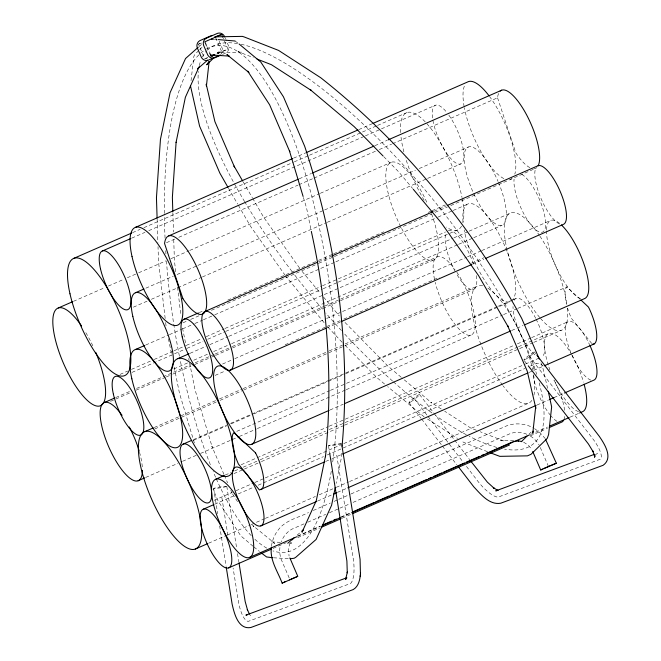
<?xml version="1.0" encoding="UTF-8"?>
<svg xmlns="http://www.w3.org/2000/svg" width="661" height="661" viewBox="0 0 661 661"><rect width="100%" height="100%" fill="white"/><g stroke="black" fill="none" stroke-linecap="round" stroke-linejoin="round"><path stroke-width="0.5" stroke-dasharray="3.31 2.48" d="M341.605 453.256L341.2 458.627L336.085 483.431M191.037 80.7L193.88 56.292L194.772 54.541L198.969 50.302M271.431 546.283C272.258 540.103 274.761 534.154 278.719 529.321C286.039 519.976 298.466 517.679 308.547 512.556M290.072 543.003L288.403 548.523L289.064 556.066M580.259 299.383L566.907 286.874L565.808 288.436A31.959 10.188 66.4 0 0 566.576 304.448M594.991 455.255L597.536 453.173L595.611 453.884M199.68 49.6L202.539 46.807M217.981 53.789L220.791 51.037L217.205 52.607L241.629 52.145L237.985 51.608L253.27 57.59M529.073 434.112L531.18 432.046M198.944 46.658L202.737 43.386M297.111 535.162L301.011 531.799M207.571 57.614L204.77 58.837L198.449 44.163L202.183 42.527M216.915 53.524L227.971 49.112L223.228 38.107M217.684 53.615L227.971 49.112M222.517 54.409L226.07 52.847A5.99 5.676 69.7 0 0 228.59 45.931L225.913 39.71M293.492 158.186L305.787 152.807M358.758 129.622L372.003 123.83M132.564 232.639L140.132 229.334M143.916 227.673L293.377 162.267M294.319 161.854L308.513 155.641M309.455 155.228L376.621 125.838M377.563 125.416L406.887 112.585M131.762 238.125L145.007 232.333M148.791 230.672L364.459 136.282M365.409 135.869L380.538 129.25M381.488 128.837L435.401 105.239M299.235 178.792L311.529 173.413M374.911 145.676L387.206 140.289M166.465 242.703L174.975 238.976M178.759 237.316L297.946 185.154M298.896 184.741L313.083 178.536M314.025 178.115L375.514 151.212M379.298 149.551L391.593 144.172M392.543 143.759L497.543 97.803A42.61 13.592 66.4 0 1 498.931 92.755M73.429 301.358L104.645 287.692M108.429 286.039L123.557 279.413M127.342 277.76L137.752 273.208M138.694 272.795L166.126 260.781M170.86 258.715L188.831 250.85M189.773 250.436L319.37 193.723M320.312 193.309L391.262 162.259M145.858 288.179L173.289 276.174M177.074 274.522L196.937 265.829M197.887 265.416L323.692 210.355M324.642 209.942L415.447 170.199M419.231 168.538L468.426 147.015M133.39 307.167L147.577 300.962M151.361 299.301L201.498 277.364M202.44 276.951L326.36 222.716M327.302 222.303L426.626 178.834M427.576 178.42L460.684 163.928M199.333 312.554L202.167 311.314M227.706 300.135L317.569 260.806M318.519 260.393L332.706 254.179M333.656 253.766L383.785 231.829M428.245 212.371L431.088 211.132M432.03 210.71L445.274 204.918M318.552 261.773L331.797 255.981M433.963 211.264L446.258 205.885M183.064 322.75L186.848 321.097M190.632 319.445L199.143 315.718M211.446 310.331L318.338 263.557M318.742 263.26L333.466 256.931M334.416 256.518L431.848 213.875M435.095 212.338L447.39 206.959M450.761 205.596L535.369 168.456M145.742 345.001L168.448 335.069M169.398 334.656L181.692 329.269M182.634 328.856L193.987 323.89M194.937 323.477L202.506 320.164M203.448 319.75L213.85 315.198M214.8 314.785L319.8 268.829M320.742 268.416L334.929 262.21M335.879 261.789L437.095 217.494M438.036 217.081L452.231 210.876M453.173 210.462L468.31 203.836M120.087 374.382L127.656 371.069M131.432 369.408L153.195 359.89M154.137 359.477L173.058 351.198M174 350.784L185.353 345.81M186.303 345.397L201.431 338.779M206.166 336.705L224.137 328.839M225.079 328.426L321.568 286.196M322.51 285.783L445.481 231.97M132.043 372.383L173.661 354.164M174.611 353.751L185.956 348.785M186.906 348.372L202.985 341.332M207.719 339.267L224.74 331.814M225.69 331.401L322.171 289.171M323.122 288.758L337.308 282.544M338.25 282.131L457.445 229.97M190.029 353.313L206.108 346.273M209.892 344.621L227.871 336.755M228.813 336.342L453 238.224M453.942 237.811L468.137 231.606M469.079 231.185L510.705 212.974M173.884 368.921L188.079 362.715M193.747 360.228L207.942 354.015M213.619 351.536L230.639 344.084M231.59 343.67L457.668 244.727M458.61 244.314L472.797 238.1M473.747 237.687L502.129 225.269M115.774 397.534L129.961 391.32M136.587 388.42L190.5 364.822M195.235 362.757L214.147 354.478M215.098 354.065L231.176 347.025M232.127 346.612L323.882 306.456M324.824 306.043L437.392 256.774M110.569 401.334L130.432 392.642M136.108 390.164L165.432 377.324M166.374 376.91L172.05 374.432M173 374.019L190.971 366.153M194.755 364.492L210.834 357.452M211.784 357.039L214.618 355.8M215.569 355.387L231.647 348.347M232.589 347.934L339.481 301.152M340.432 300.738L433.129 260.17M222.559 364.029L233.903 359.063M234.853 358.642L325.658 318.899M326.608 318.486L466.608 257.22M467.55 256.807L480.795 251.006M481.737 250.593L550.795 220.377M215.147 375.39L225.558 370.829M285.147 344.753L325.823 326.947M326.765 326.534L340.01 320.742M343.794 319.081L439.334 277.273M471.5 263.194L483.794 257.815M326.807 327.914L340.051 322.122M472.483 264.16L483.827 259.195M154.228 427.51L215.717 400.599M219.493 398.938L242.199 389.007M243.149 388.594L328.277 351.33M329.228 350.917L477.738 285.924M154.823 428.931L216.304 402.02M220.088 400.368L242.794 390.428M243.735 390.015L327.922 353.172M328.872 352.759L344.009 346.133M344.951 345.72L473.598 289.419M193.648 439.524L226.756 425.031M230.54 423.379L328.922 380.323M329.864 379.91L497.295 306.63M498.237 306.217L511.482 300.425M512.432 300.011L516.216 298.351M193.293 440.433L226.401 425.94M231.127 423.875L252.882 414.356M253.832 413.935L344.637 374.192M345.587 373.779L510.176 301.747M236.778 431.352L329.475 390.783M330.426 390.37L345.563 383.744M346.504 383.33L502.583 315.024M503.533 314.611L516.77 308.819M517.72 308.398L566.907 286.874M145.693 477.44L177.859 463.369M182.585 461.295L196.771 455.09M200.556 453.429L238.398 436.871M239.34 436.458L256.369 429.006M257.311 428.592L345.282 390.089M346.232 389.676L471.095 335.036M330.037 409.994L343.282 404.193M511.655 330.508L523.008 325.543M241.215 464.724L328.244 426.642M329.186 426.229L344.323 419.603M345.273 419.19L513.647 345.496M517.431 343.844L530.676 338.044M531.618 337.631L568.51 321.486M225.219 475.061L230.896 472.582M234.68 470.921L238.464 469.269M243.19 467.195L259.269 460.163M260.219 459.75L325.485 431.179M329.269 429.526L517.513 347.141M518.455 346.728L548.729 333.483M233.961 473.598L243.422 469.459M244.372 469.046L260.451 462.006M261.392 461.593L343.695 425.577M344.637 425.163L518.687 348.991M519.637 348.57L532.882 342.778M533.824 342.365L561.255 330.36M214.197 500.286L232.168 492.42M235.952 490.759L253.923 482.894M254.873 482.48L264.334 478.341M265.276 477.928L342.844 443.985M343.794 443.564L524.462 364.5M525.412 364.079L539.599 357.874M214.685 504.236L233.606 495.957M238.332 493.883L252.519 487.678M258.195 485.191L323.469 456.627M327.253 454.966L524.95 368.45M530.626 365.963L536.302 363.476M325.625 461.461L331.301 458.982M332.243 458.56L341.704 454.421M528.998 372.457L532.783 370.796M533.733 370.383L544.135 365.83M208.562 543.235L226.541 535.369M227.483 534.956L250.189 525.024M251.13 524.611L264.375 518.811M265.325 518.398L315.454 496.452M319.238 494.8L335.317 487.76M336.267 487.347L348.562 481.968M349.512 481.555L528.288 403.309M317.577 501.063L331.764 494.858M337.44 492.371L346.901 488.231M537.029 405.019L548.382 400.054M554.058 397.567L563.519 393.427M313.273 510.482L330.277 503.038M334.061 501.385L337.837 499.733M338.787 499.319L350.123 494.354M351.065 493.941L507.929 425.296C516.464 422.685 526.016 423.742 533.791 428.13M304.01 523.867L291.741 529.238A25.647 24.3 69.7 0 0 281.264 541.863M307.786 522.215L325.716 514.365M329.492 512.713L338.928 508.582M339.878 508.169L349.314 504.037M353.09 502.385L510.705 433.409A25.647 24.3 69.7 0 1 527.015 434.31M297.615 535.997L320.238 526.098M340.977 517.018L351.346 512.482M297.706 536.344L320.411 526.412M341.216 517.307L351.627 512.754M530.403 434.508L547.432 427.056M570.137 417.116L579.59 412.976M273.067 548.44L286.312 542.64M297.665 537.674L319.42 528.156M342.125 518.216L351.586 514.076M530.362 435.83L547.391 428.378M198.449 44.163L202.092 42.816M205.678 58.498L207.496 57.829M513.729 440.325L500.501 440.573L504.136 441.118L480.258 431.765M289.774 543.028L291.765 543.028L289.708 542.904M214.321 39.371L217.295 39.544M280.462 542.367L271.217 541.822L274.745 543.392L252.758 525.47L253.931 526.809L252.246 524.223M273.439 557.785L289.311 558.71M476.441 430.27L470.706 428.031L444.704 411.225M487.471 451.678L463.518 442.292L460.948 440.631M523.586 442.151L528.428 445.266L531.948 449.678M235.043 41.007L238.282 43.329M534.584 428.642L539.897 432.558L544.928 438.26M441.234 408.985L430.832 402.268L431.84 403.012L402.02 377.943M424.089 416.827L387.685 386.652M427.518 419.041L457.519 438.417M250.048 614.994L250.783 615.581M253.064 546.242L240.802 535.856L218.204 501.17L212.999 489.066M253.857 546.887L259.401 551.406M401.244 377.282L387.9 366.062L344.645 322.105M384.553 384.016L376.72 377.423L342.828 342.985M383.777 156.698L398.914 172.083L412.621 188.501M342.109 342.249L327.377 326.567M302.102 271.398L320.37 293.286M323.634 297.194L339.291 315.95M324.113 322.659L285.833 276.281M591.735 343.472L571.352 318.28L569.204 313.05A31.959 10.188 66.4 0 1 567.617 308.266M534.394 351.966L535.65 353.602M529.147 356.048L593.776 440.061A23.97 7.271 50.6 0 1 600.32 459.23L498.237 497.055A23.97 7.271 50.6 0 1 478.928 482.613L465.749 465.484M524.52 360.947L527.652 365.021M419.545 394.526L454.016 439.325M454.644 440.143L469.682 459.692M414.298 398.608L427.477 415.736M428.097 416.546L463.237 462.229M409.043 402.689L420.983 418.206M421.611 419.016L441.713 445.159M442.349 445.968L456.801 464.757M299.615 268.159L263.565 217.114L252.874 198.631M285.238 275.439L250.354 226.045L238.15 204.943M232.589 494.048L238.208 502.666M243.207 181.907L252.362 197.755M228.483 188.236L237.638 204.067M540.921 362.848L542.541 366.599L547.581 388.329M540.293 447.497L548.531 466.616M224.376 36.148L225.525 38.817M219.146 41.18L222.212 48.294A5.99 5.676 69.7 0 1 220.724 54.442M215.66 37.718L221.584 51.475M206.802 46.386L209.173 51.889M289.196 577.945L280.966 558.834A25.647 24.3 69.7 0 1 280.231 545.515M223.955 474.416L211.85 446.266L212.255 447.299L195.053 389.841L189.31 361.526M224.36 475.35L227.591 482.861M230.821 490.371L232.028 493.18M497.543 97.803L515.886 152.988A42.61 13.592 66.4 0 0 529.99 167.712M303.391 197.416L306.597 208.124L311.108 230.375M194.359 442.969L179.495 393.336L174.165 367.029M182.552 328.145L186.03 345.339M188.699 358.493L189.104 360.509M168.423 338.696L171.91 355.899M336.73 455.181L353.478 560.148A23.97 7.494 82.2 0 1 350.454 583.506L248.362 621.332A23.97 7.494 82.2 0 1 238.629 602.7L233.102 568.055M328.484 445.704L329.451 451.777M226.797 486.372L236.721 548.547M237.53 553.637L238.836 561.792M221.881 497.733L227.896 535.443M213.66 488.421L217.7 513.737M219.642 525.892L226.103 566.394M175.735 271.778L174.405 260.492L173.686 238.109M177.545 287.155L180.932 315.875M165.184 318.478L158.516 261.88L158.02 246.619M165.663 322.518L166.134 326.559M172.86 212.677L173.488 232.011M157.136 219.146L157.888 242.546M456.867 272.241A42.61 13.592 66.4 0 1 471.417 334.896A42.61 13.592 66.4 0 1 435.219 282.346M434.533 279.396A42.61 13.592 66.4 0 1 455.032 269.597M139.512 452.231A42.61 13.592 66.4 0 1 142.371 468.195M476.325 275.596A31.959 10.188 66.4 0 1 471.764 289.592A31.959 10.188 66.4 0 1 455.958 272.853M454.991 271.093A31.959 10.188 66.4 0 1 446.274 232.647M448.323 230.722A31.959 10.188 66.4 0 1 474.086 266.135M535.013 354.883A31.959 10.188 66.4 0 1 513.002 306.572M514.167 300.268A31.959 10.188 66.4 0 1 535.666 318.28M536.079 319.106A31.959 10.188 66.4 0 1 541.491 357.047M578.557 411.629A42.61 13.592 66.4 0 1 554.05 380.108M549.853 369.838A42.61 13.592 66.4 0 1 548.894 367.053M548.242 365.029A42.61 13.592 66.4 0 1 548.456 333.59A42.61 13.592 66.4 0 1 571.649 354.511M572.129 355.354A42.61 13.592 66.4 0 1 583.531 382.215M556.95 421.297A31.959 10.188 66.4 0 1 551.109 416.083M550.522 415.389A31.959 10.188 66.4 0 1 533.328 375.456M533.212 369.185A31.959 10.188 66.4 0 1 542.78 365.64M553.943 380.042A31.959 10.188 66.4 0 1 564.643 411.068M564.668 416.463A31.959 10.188 66.4 0 1 563.982 419.479M536.889 167.506A42.61 13.592 66.4 0 1 533.551 168.737M580.622 298.524A42.61 13.592 66.4 0 1 558.239 271.423A42.61 13.592 66.4 0 1 546.507 230.821M546.531 229.83A42.61 13.592 66.4 0 1 559.429 223.253M463.039 222.071A53.26 16.988 66.4 0 1 497.824 231.912A53.26 16.988 66.4 0 1 507.822 302.044A53.26 16.988 66.4 0 1 464.162 229.929M431.6 213.982A53.26 16.988 66.4 0 1 433.575 259.996A53.26 16.988 66.4 0 1 401.144 227.5M400.698 226.624A53.26 16.988 66.4 0 1 389.461 163.284A53.26 16.988 66.4 0 1 427.527 203.885M85.847 332.673A53.26 16.988 66.4 0 1 93.746 347.785M559.545 224.005A31.959 10.188 66.4 0 1 541.078 198.622A31.959 10.188 66.4 0 1 535.608 168.423M590.876 380.1A31.959 10.188 66.4 0 1 571.947 355.23M570.774 352.462A31.959 10.188 66.4 0 1 568.402 321.527A31.959 10.188 66.4 0 1 589.587 344.753M498.427 182.337A42.61 13.592 66.4 0 1 493.18 222.146A42.61 13.592 66.4 0 1 464.319 154.434A42.61 13.592 66.4 0 1 498.03 181.411M521.785 174.33A31.959 10.188 66.4 0 1 544.895 216.725A31.959 10.188 66.4 0 1 531.287 225.244A31.959 10.188 66.4 0 1 514.076 179.156M448.836 115.13A31.959 10.188 66.4 0 1 461.874 163.168A31.959 10.188 66.4 0 1 434.946 128.598A31.959 10.188 66.4 0 1 445.878 111.321M531.841 400.376A63.91 20.384 66.4 0 1 503.211 385.974M502.616 385.173A63.91 20.384 66.4 0 1 472.962 317.412A63.91 20.384 66.4 0 1 483.555 286.089M487.892 288.229A63.91 20.384 66.4 0 1 532.667 369.821M533.584 374.721A63.91 20.384 66.4 0 1 533.939 395.146M567.386 308.15A63.91 20.384 66.4 0 1 540.318 318.181M539.731 317.495A63.91 20.384 66.4 0 1 504.269 229.417A63.91 20.384 66.4 0 1 539.335 235.308M539.921 236.175A63.91 20.384 66.4 0 1 566.981 304.589M503.864 178.594A53.26 16.988 66.4 0 1 464.344 107.702M464.146 106.661A53.26 16.988 66.4 0 1 464.666 85.401M489.471 96.382A53.26 16.988 66.4 0 1 514.803 174.116M511.928 178.668A53.26 16.988 66.4 0 1 510.358 179.511M461.535 226.136A63.91 20.384 66.4 0 1 446.357 227.054M424.155 200.291A63.91 20.384 66.4 0 1 405.54 157.88M403.879 151.906A63.91 20.384 66.4 0 1 400.938 136.546M400.583 132.63A63.91 20.384 66.4 0 1 425.353 122.021A63.91 20.384 66.4 0 1 462.022 197.482M462.213 198.465A63.91 20.384 66.4 0 1 462.84 222.79M341.316 443.82A6.66 0.438 -9.1 0 1 331.037 445.671A6.66 0.438 -9.1 0 1 331.533 444.87A6.66 0.438 -9.1 0 1 341.473 443.572M226.492 486.537A6.66 0.438 -9.1 0 1 216.684 488.339A6.66 0.438 -9.1 0 1 215.8 487.777A6.66 0.438 -9.1 0 1 226.07 486.265M266.813 548.143A255.658 79.907 82.2 0 1 254.369 538.773M251.238 535.65A255.658 79.907 82.2 0 1 215.982 478.118M215.577 477.192A255.658 79.907 82.2 0 1 213.148 471.516M210.363 464.708A255.658 79.907 82.2 0 1 179.552 356.948M179.346 355.94A255.658 79.907 82.2 0 1 166.456 261.186M165.936 253.857A255.658 79.907 82.2 0 1 165.737 250.709M165.06 238.15A255.658 79.907 82.2 0 1 164.382 214.461M164.374 213.445A255.658 79.907 82.2 0 1 205.711 49.451M206.521 48.98A255.658 79.907 82.2 0 1 305.498 174.116A255.658 79.907 82.2 0 1 332.475 463.683M331.277 471.219A255.658 79.907 82.2 0 1 272.968 550.886M539.186 382.893A255.658 77.601 50.6 0 1 504.566 449.133M496.874 447.431A255.658 77.601 50.6 0 1 469.178 436.243M466.319 434.74A255.658 77.601 50.6 0 1 435.591 415.529M432.005 412.968A255.658 77.601 50.6 0 1 393.328 381.752M392.543 381.05A255.658 77.601 50.6 0 1 344.282 333.615M341.456 330.558A255.658 77.601 50.6 0 1 325.774 312.992M322.411 309.092A255.658 77.601 50.6 0 1 292.616 272.282M291.988 271.464A255.658 77.601 50.6 0 1 245.19 202.605M244.653 201.704A255.658 77.601 50.6 0 1 198.399 71.446M199.308 65.654A255.658 77.601 50.6 0 1 200.795 60.515M202.349 56.945A255.658 77.601 50.6 0 1 206.562 50.897M207.281 50.162A255.658 77.601 50.6 0 1 237.555 43.585M241.05 44.262A255.658 77.601 50.6 0 1 407.771 169.993A255.658 77.601 50.6 0 1 536.691 374.357M530.362 436.045A25.647 24.3 69.7 0 1 539.029 444.845M525.9 359.171A6.66 0.661 -37.6 0 0 534.385 352.197A6.66 0.661 -37.6 0 0 527.148 356.791A6.66 0.661 -37.6 0 0 525.9 359.171M411.051 401.723A6.66 0.661 -37.6 0 0 419.537 394.749A6.66 0.661 -37.6 0 0 412.299 399.343A6.66 0.661 -37.6 0 0 411.051 401.723"/><path stroke-width="0.99" d="M360.443 573.93L360.071 559.264L341.944 445.688M176.107 142.214L172.372 197.416L172.827 211.66M325.468 456.776C333.127 381.529 327.649 305.167 311.314 231.391M342.084 446.109C351.231 345.017 336.309 242.422 304.663 146.238L283.445 96.803L260.847 62.109L239.075 43.981M271.365 547.234C269.605 560.231 277.843 571.55 282.148 583.151L297.814 576.384L289.857 557.909M226.269 567.411L232.085 603.865C234.143 613.226 238.167 629.834 250.841 627.504L353.238 589.554C358.179 586.745 359.766 580.631 360.295 575.351M360.187 576.433L360.534 572.996M209.099 61.704L206.422 86.062L206.24 84.253L214.891 121.583L234.539 167.126L234.044 166.068L242.694 181.031M535.707 406.664L532.799 433.054L533.179 431.121M594.66 456.338L594.561 457.214L594.867 455.627L594.611 456.288M176.049 142.487L185.369 97.299L199.176 66.711M325.592 455.479L316.28 500.674L302.052 532.179L302.87 530.486M335.267 487.397L331.582 505.252L316.09 539.459L295.88 557.198L294.195 558.231L290.303 558.768M208.95 61.605L206.719 64.803L213.759 57.92M198.779 67.48L197.515 68.868L207.653 60.11M292.137 539.83L293.426 538.451M346.273 578.301L346.794 577.788L345.604 579.515L347.38 571.914L347.281 572.847L346.893 561.032L329.616 452.785M521.331 441.688L526.957 436.177M198.184 47.311L185.551 58.515L170.067 92.714L160.449 139.339L156.45 197.771L157.103 218.122M212.338 56.069L213.9 54.714M287.75 543.251L293.988 537.864M301.796 531.122L303.349 529.775M282.148 583.151L282.925 582.738M532.741 451.529L540.698 469.996L542.598 469.062M545.465 439.119L556.355 463.229L540.698 469.996M284.048 582.209L285.585 581.523M544.135 468.368L545.969 467.558M222.831 37.19L221.65 34.438L204.827 41.8L206.406 45.469M212.239 55.565L214.114 54.747M214.883 54.838L211.148 56.474L209.57 52.806M219.692 55.21L208.132 60.275A5.99 5.676 69.7 0 1 201.398 57.408L197.185 47.625A5.99 5.676 69.7 0 1 199.705 40.709L211.264 35.653A5.99 5.676 69.7 0 1 212.528 35.413M220.741 55.185L214.511 57.912A5.99 5.676 69.7 0 1 207.777 55.045L203.571 45.262A5.99 5.676 69.7 0 1 206.083 38.346L217.651 33.281A5.99 5.676 69.7 0 1 224.376 36.148M135.522 227.326L292.542 158.607M306.737 152.394L357.816 130.035M372.944 123.417L468.484 81.6A53.26 16.988 66.4 0 1 488.884 95.605M73.916 258.311L131.622 233.06M102.438 250.957L130.812 238.538M168.695 235.919L298.285 179.205M312.479 173L373.961 146.089M388.147 139.876L501.666 90.202M58.292 307.976L72.479 301.771M135.455 292.732L143.966 289.006M184.196 319.18L198.383 312.967M205.992 311.042L317.611 262.186M331.797 255.981L433.013 211.685M448.15 205.059L538.013 165.729A31.959 10.188 66.4 0 1 560.222 191.533A31.959 10.188 66.4 0 1 563.288 224.418L485.719 258.368M135.34 349.562L144.8 345.422M177.735 358.7L189.087 353.726M104.421 402.499L114.832 397.947M230.317 370.143A31.959 10.188 66.4 0 0 219.65 323.055A31.959 10.188 66.4 0 0 203.076 329.195A31.959 10.188 66.4 0 0 230.317 370.143L325.856 328.335M340.993 321.709L471.533 264.582M144.767 431.65L153.278 427.923M183.246 444.076L191.756 440.35M138.124 480.754L144.751 477.853M251.527 444.357A42.61 13.592 66.4 0 0 237.299 381.571A42.61 13.592 66.4 0 0 215.197 389.759A42.61 13.592 66.4 0 0 251.527 444.357L329.095 410.407M345.174 403.367L510.713 330.921M524.9 324.708L584.498 298.632A42.61 13.592 66.4 0 0 584.944 266.97A42.61 13.592 66.4 0 0 561.379 224.938M215.759 479.2L224.277 475.482M203.332 509.201L213.743 504.649M255.642 452.934L233.936 432.6L232.846 434.153A31.959 10.188 66.4 0 0 236.233 458.775L238.39 464.005L259.401 489.983L324.675 461.874M342.654 454.008L528.056 372.87M544.135 365.83L594.272 343.894A31.959 10.188 66.4 0 0 589.472 309.075L588.414 307.026L581.002 300.077M195.326 549.035A63.91 20.384 66.4 0 0 173.983 454.851A63.91 20.384 66.4 0 0 140.826 467.137A63.91 20.384 66.4 0 0 195.326 549.035L207.62 543.648M260.822 525.9A31.959 10.188 66.4 0 0 250.147 478.812A31.959 10.188 66.4 0 0 233.573 484.951A31.959 10.188 66.4 0 0 260.822 525.9L316.627 501.476M333.656 494.023L336.49 492.784M347.843 487.818L536.088 405.433M549.324 399.641L554.058 397.567M564.461 393.014L593.785 380.182A31.959 10.188 66.4 0 0 589.976 345.596M323.064 524.859L331.549 521.149M333.433 520.323L336.259 519.083M353.23 511.655L373.969 502.583M375.853 501.757L389.048 495.981M390.932 495.155L426.758 479.481M428.642 478.655L431.468 477.416M433.352 476.589L441.837 472.879M443.721 472.053L464.46 462.973M466.344 462.146L479.547 456.371M481.431 455.553L484.257 454.314M486.141 453.487L512.539 441.936M249.461 557.463A42.61 13.592 66.4 0 0 235.233 494.676A42.61 13.592 66.4 0 0 213.131 502.864A42.61 13.592 66.4 0 0 249.461 557.463L296.756 536.765M322.304 525.586L340.275 517.72M351.627 512.754L529.461 434.921M549.324 426.229L569.187 417.537M579.59 412.976L582.432 411.737A42.61 13.592 66.4 0 0 584.093 384.206M228.615 567.898A31.959 10.188 66.4 0 0 217.94 520.802A31.959 10.188 66.4 0 0 201.365 526.949A31.959 10.188 66.4 0 0 228.615 567.898L271.175 549.266M321.312 527.321L341.175 518.629M352.528 513.663L509.557 444.944M549.283 427.551L561.577 422.172A31.959 10.188 66.4 0 0 563.626 420.256M546.639 467.269L550.018 465.807M289.427 579.837L290.79 579.259M550.671 465.534L556.355 463.229M291.476 578.962L296.483 576.871M216.18 36.462L221.65 34.438M594.652 454.239L495.758 490.883L497.328 490.445M346.703 577.805L245.884 615.16L247.478 614.705M513.481 441.523L518.736 440.904L518.075 440.854L521.793 441.507M592.372 344.265L594.272 343.894M214.693 36.859L242.339 36.38L244.116 36.925L278.603 50.426L320.75 77.75C403.392 143.032 471.756 225.971 521.777 318.552L539.293 359.088M211.346 39.197L213.329 39.313M218.287 39.602L235.043 41.007M210.909 55.003L229.4 56.086M272.448 557.727L266.606 556.959L260.988 552.695M497.155 490.181L498.146 490.412M257.088 59.085L271.415 64.695L311.29 90.458L310.29 89.714L354.222 126.664L383.058 155.963M490.346 452.802L499.79 456.346L527.437 455.859L531.023 454.289L546.011 439.631L547.349 438.185L548.613 434.5L551.654 406.92L548.266 391.287M497.411 490.165L493.263 487.62L494.098 488.239L487.372 482.142L470.929 461.32M228.557 55.615L226.905 54.582L248.891 72.503L247.718 71.157L269.622 104.785L289.791 151.708L289.394 150.675L303.102 196.441M413.274 189.277L441.325 222.889L478.564 275.612L508.078 326.658L507.582 325.6L527.23 371.143L535.889 408.465M536.914 355.238L599.114 436.095C604.468 443.828 613.557 457.941 603.113 465.286L500.708 503.228C489.322 505.211 480.721 494.18 473.763 486.81L458.684 467.203M528.279 365.83L588.439 444.027L593.173 451.81L592.735 450.885L594.751 456.784M227.979 187.36L219.857 173.108L199.581 126.119L190.467 85.806M249.494 614.152L247.28 609.541L247.635 610.442L245.181 601.543L238.993 562.808M255.452 452.752L256.501 454.801A31.959 10.188 66.4 0 1 261.302 489.611M142.412 470.302A42.61 13.592 66.4 0 1 120.831 468.426A42.61 13.592 66.4 0 1 100.142 412.505A42.61 13.592 66.4 0 1 122.07 415.315M129.242 426.932A42.61 13.592 66.4 0 1 139.223 451.232M500.137 91.152A42.61 13.592 66.4 0 1 527.742 117.055A42.61 13.592 66.4 0 1 538.095 165.903M95.729 352.33A53.26 16.988 66.4 0 1 93.432 404.854A53.26 16.988 66.4 0 1 53.558 330.632A53.26 16.988 66.4 0 1 81.584 325.989M182.923 298.706L164.572 243.529A42.61 13.592 66.4 0 1 188.17 251.395A42.61 13.592 66.4 0 1 206.521 306.572A42.61 13.592 66.4 0 1 182.923 298.706M113.386 394.196A31.959 10.188 66.4 0 0 140.628 435.145A31.959 10.188 66.4 0 0 129.961 388.048A31.959 10.188 66.4 0 0 113.386 394.196M181.279 461.816A31.959 10.188 66.4 0 0 208.521 502.765A31.959 10.188 66.4 0 0 197.854 455.677A31.959 10.188 66.4 0 0 181.279 461.816M131.845 378.811A53.26 16.988 66.4 0 0 177.214 447.472A53.26 16.988 66.4 0 0 159.772 369.259A53.26 16.988 66.4 0 0 131.845 378.811M132.828 316.396A42.61 13.592 66.4 0 0 169.158 370.995A42.61 13.592 66.4 0 0 154.93 308.208A42.61 13.592 66.4 0 0 132.828 316.396M182.229 336.92A31.959 10.188 66.4 0 0 209.471 377.869A31.959 10.188 66.4 0 0 198.804 330.781A31.959 10.188 66.4 0 0 182.229 336.92M100.464 268.705A31.959 10.188 66.4 0 0 127.713 309.654A31.959 10.188 66.4 0 0 117.047 262.557A31.959 10.188 66.4 0 0 100.464 268.705M173.793 394.187A63.91 20.384 66.4 0 0 228.285 476.077A63.91 20.384 66.4 0 0 206.951 381.901A63.91 20.384 66.4 0 0 173.793 394.187M132.026 256.584A53.26 16.988 66.4 0 0 177.388 325.237A53.26 16.988 66.4 0 0 159.945 247.024A53.26 16.988 66.4 0 0 132.026 256.584M69.983 293.798A63.91 20.384 66.4 0 0 124.475 375.696A63.91 20.384 66.4 0 0 103.133 281.512A63.91 20.384 66.4 0 0 69.983 293.798"/></g></svg>
